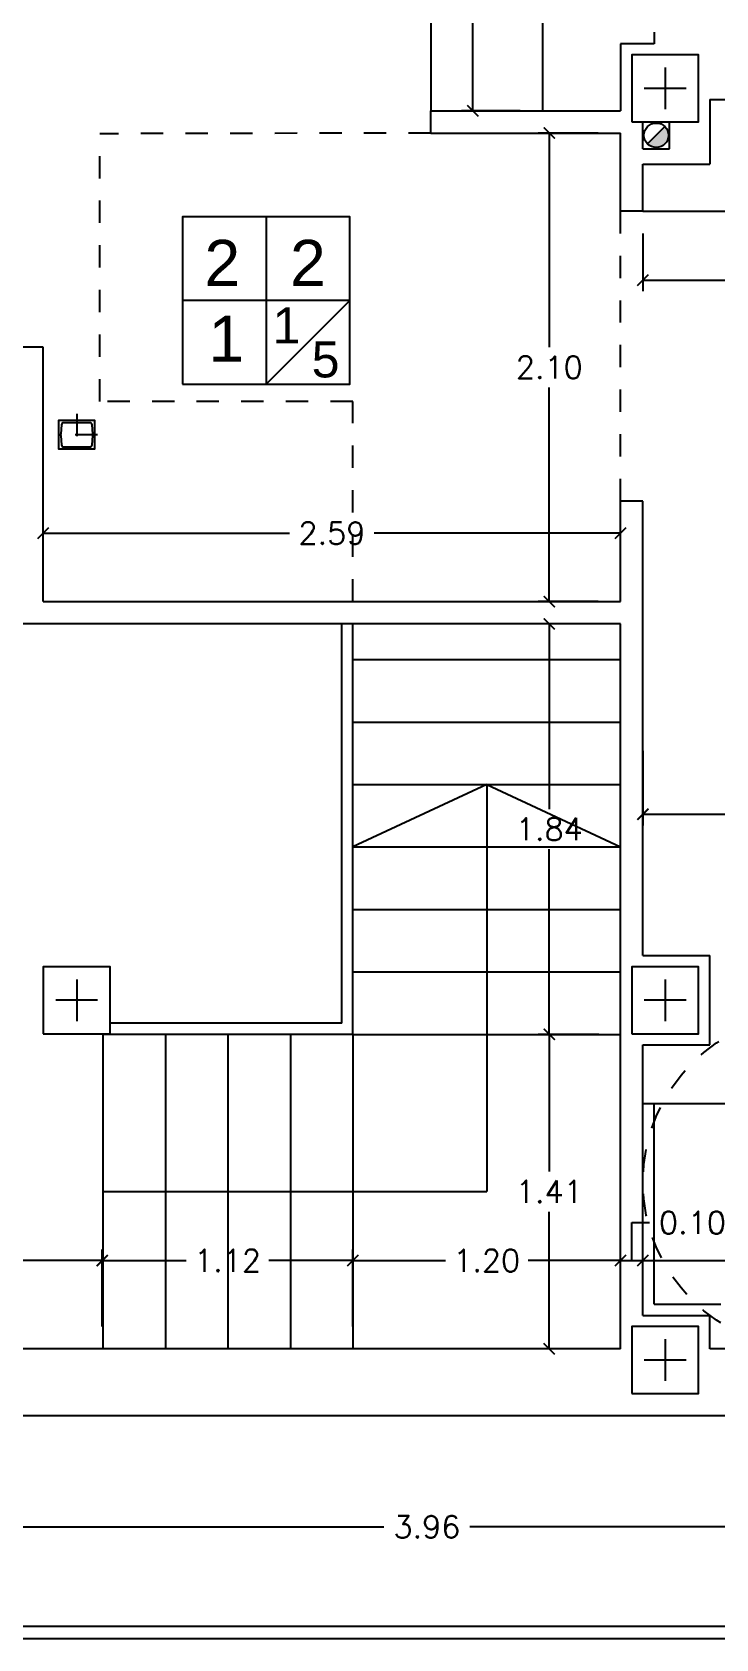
# Model space of a CAD drawing. Header units: millimetres. Extents: x 277.2 to 319.3, y 325.5 to 355.2.
# Drawn here: x 290.55 to 293.61, y 330.99 to 338.19 of the extents above; entities that cross this region are included whole.
import ezdxf

# ---------------------------------------------------------------- set-up
doc = ezdxf.new("R2010")
doc.units = ezdxf.units.MM
doc.header["$MEASUREMENT"] = 0
doc.linetypes.add('TRAZO_Y_PUNTO', pattern=[1, 0.5, -0.25, 0, -0.25])
doc.linetypes.add('TRAZOS', pattern=[0.75, 0.5, -0.25])
for name, color, linetype in [('01', 9, 'Continuous'), ('Albañilería', 4, 'Continuous'), ('COTAS', 7, 'Continuous'), ('LINEA', 3, 'Continuous'), ('MUROS', 2, 'Continuous'), ('PILARES', 2, 'Continuous'), ('PUERTAS', 3, 'Continuous'), ('TEXTOS', 7, 'Continuous')]:
    doc.layers.add(name, color=color, linetype=linetype)
doc.styles.get("Standard").update_dxf_attribs({"font": 'romans.shx'})
doc.styles.add('TITULOS', font='ARIAL.TTF')
doc.dimstyles.new('ANTONIO', dxfattribs={"dimscale": 0.05, "dimtxt": 2, "dimasz": 1, "dimexe": 1, "dimexo": 2, "dimgap": 0.8, "dimtad": 0, "dimtih": 1, "dimtoh": 1, "dimzin": 0, "dimdsep": 46, "dimtxsty": 'Standard', "dimblk": 'ARCHTICK', "dimcen": 0.5, "dimclrd": 1, "dimclre": 1, "dimclrt": 4, "dimadec": 0, "dimazin": 0, "dimtfac": 1, "dimtofl": 0, "dimtmove": 0, "dimatfit": 3, "dimldrblk": 'DOTSMALL', "dimfxl": 1, "dimtolj": 1, "dimtzin": 0, "dimarcsym": 0})

# ---------------------------------------------------------------- blocks, each defined once
blk = doc.blocks.new('A$C64186889')
at = {"layer": 'PILARES', "linetype": 'Continuous', "ltscale": 0.07}
for p, q in [((0.15, 0.2435), (0.15, 0.0565)), ((0.2435, 0.15), (0.0565, 0.15))]:
    blk.add_line(p, q, dxfattribs=at)
blk.add_lwpolyline([(0, 0), (0.3, 0), (0.3, 0.3), (0, 0.3)], close=True, dxfattribs=at)
blk = doc.blocks.new('UPN160')
blk.add_lwpolyline([(-20.2, 148.5), (-59.9, 151.7, -0.391021), (-65, 157.2), (-65, 160), (0, 160), (0, 0), (-65, 0), (-65, 2.8, -0.391021), (-59.9, 8.3), (-20.2, 11.5, 0.391021), (-10.5, 22), (-10.5, 138, 0.391021)], format="xyb", close=True)
blk = doc.blocks.new('Albañil')
at = {"layer": 'Albañilería'}
for p, q in [((0, 0.25), (0, -0.25)), ((0.25, 0), (-0.25, 0))]:
    blk.add_line(p, q, dxfattribs=at)
blk.add_lwpolyline([(-0.25, -0.25), (0.25, -0.25), (0.25, 0.25), (-0.25, 0.25)], close=True, dxfattribs=at)
blk = doc.blocks.new('_ArchTick')
at = {"color": 0, "const_width": 0.15}
blk.add_lwpolyline([(-0.5, -0.5), (0.5, 0.5)], dxfattribs=at)
blk = doc.blocks.new('*D103')
at = {"layer": 'COTAS', "color": 1, "linetype": 'Continuous', "lineweight": -2}
for p, q in [((269.1435, 167.6294), (269.4497, 167.6294)), ((269.3997, 167.6294), (269.3997, 166.268)), ((269.3997, 164.7266), (269.3997, 166.088)), ((269.1935, 164.7266), (269.4497, 164.7266))]:
    blk.add_line(p, q, dxfattribs=at)
at = {"layer": 'Defpoints', "color": 0, "linetype": 'Continuous'}
for p in [(269.0435, 167.6294), (269.3997, 167.6294), (269.0935, 164.7266)]:
    blk.add_point(p, dxfattribs=at)
at = {"layer": 'COTAS', "color": 1, "linetype": 'Continuous', "lineweight": -2, "xscale": 0.05, "yscale": 0.05, "zscale": 0.05}
for p, rotation in [((269.3997, 167.6294), 90), ((269.3997, 164.7266), 270)]:
    blk.add_blockref('_ArchTick', p, dxfattribs=dict(at, rotation=rotation))
at = {"layer": 'COTAS', "color": 4, "linetype": 'Continuous', "insert": (269.3997, 166.178), "char_height": 0.1, "attachment_point": 5}
blk.add_mtext('\\A1;2.90', dxfattribs=at)
blk = doc.blocks.new('_DotSmall')
at = {"layer": 'TEXTOS', "color": 0, "linetype": 'Continuous', "const_width": 0.5}
blk.add_lwpolyline([(-0.0625, 0, 1), (0.0625, 0, 1)], format="xyb", close=True, dxfattribs=at)
blk = doc.blocks.new('*D101')
at = {"layer": 'COTAS', "color": 1, "linetype": 'Continuous', "lineweight": -2}
for p, q in [((263.6792, 158.4263), (263.6792, 157.5332)), ((281.4581, 158.4263), (281.4581, 157.5332)), ((263.6792, 157.5832), (272.3358, 157.5832)), ((281.4581, 157.5832), (272.8015, 157.5832))]:
    blk.add_line(p, q, dxfattribs=at)
at = {"layer": 'Defpoints', "color": 0, "linetype": 'Continuous'}
for p in [(263.6792, 158.5263), (281.4581, 158.5263), (263.6792, 157.5832)]:
    blk.add_point(p, dxfattribs=at)
at = {"layer": 'COTAS', "color": 1, "linetype": 'Continuous', "lineweight": -2, "xscale": 0.05, "yscale": 0.05, "zscale": 0.05, "rotation": 180}
blk.add_blockref('_ArchTick', (263.6792, 157.5832), dxfattribs=at)
at = {"layer": 'COTAS', "color": 1, "linetype": 'Continuous', "lineweight": -2, "xscale": 0.05, "yscale": 0.05, "zscale": 0.05}
blk.add_blockref('_ArchTick', (281.4581, 157.5832), dxfattribs=at)
at = {"layer": 'COTAS', "color": 4, "linetype": 'Continuous', "insert": (272.5687, 157.5832), "char_height": 0.1, "attachment_point": 5}
blk.add_mtext('\\A1;17.78', dxfattribs=at)
blk = doc.blocks.new('*D98')
at = {"layer": 'COTAS', "color": 1, "linetype": 'Continuous', "lineweight": -2}
for p, q in [((266.0561, 162.2763), (266.0561, 162.533)), ((268.6435, 162.2763), (268.6435, 162.533)), ((266.0561, 162.483), (267.1598, 162.483)), ((268.6435, 162.483), (267.5398, 162.483))]:
    blk.add_line(p, q, dxfattribs=at)
at = {"layer": 'Defpoints', "color": 0, "linetype": 'Continuous'}
for p in [(268.6435, 162.483), (266.0561, 162.1763), (268.6435, 162.1763)]:
    blk.add_point(p, dxfattribs=at)
at = {"layer": 'COTAS', "color": 1, "linetype": 'Continuous', "lineweight": -2, "xscale": 0.05, "yscale": 0.05, "zscale": 0.05, "rotation": 180}
blk.add_blockref('_ArchTick', (266.0561, 162.483), dxfattribs=at)
at = {"layer": 'COTAS', "color": 1, "linetype": 'Continuous', "lineweight": -2, "xscale": 0.05, "yscale": 0.05, "zscale": 0.05}
blk.add_blockref('_ArchTick', (268.6435, 162.483), dxfattribs=at)
at = {"layer": 'COTAS', "color": 4, "linetype": 'Continuous', "insert": (267.3498, 162.483), "char_height": 0.1, "attachment_point": 5}
blk.add_mtext('\\A1;2.59', dxfattribs=at)
blk = doc.blocks.new('*D93')
at = {"layer": 'COTAS', "color": 1, "linetype": 'Continuous', "lineweight": -2}
for p, q in [((268.1935, 177.7394), (267.9311, 177.7394)), ((267.9811, 177.7394), (267.9811, 171.148)), ((267.9811, 164.3766), (267.9811, 170.968)), ((268.1935, 164.3766), (267.9311, 164.3766))]:
    blk.add_line(p, q, dxfattribs=at)
at = {"layer": 'Defpoints', "color": 0, "linetype": 'Continuous'}
for p in [(268.2935, 177.7394), (267.9811, 164.3766), (268.2935, 164.3766)]:
    blk.add_point(p, dxfattribs=at)
at = {"layer": 'COTAS', "color": 1, "linetype": 'Continuous', "lineweight": -2, "xscale": 0.05, "yscale": 0.05, "zscale": 0.05}
for p, rotation in [((267.9811, 177.7394), 90), ((267.9811, 164.3766), 270)]:
    blk.add_blockref('_ArchTick', p, dxfattribs=dict(at, rotation=rotation))
at = {"layer": 'COTAS', "color": 4, "linetype": 'Continuous', "insert": (267.9811, 171.058), "char_height": 0.1, "attachment_point": 5}
blk.add_mtext('\\A1;13.36', dxfattribs=at)
blk = doc.blocks.new('*D92')
at = {"layer": 'COTAS', "color": 1, "linetype": 'Continuous'}
for p, q in [((266.2935, 165.439), (266.2935, 165.1902)), ((266.2935, 165.2402), (267.3512, 165.2402)), ((268.7935, 165.2402), (267.7359, 165.2402)), ((268.7935, 164.7766), (268.7935, 165.2902))]:
    blk.add_line(p, q, dxfattribs=at)
at = {"layer": 'Defpoints', "color": 0, "linetype": 'Continuous'}
for p in [(266.2935, 165.539), (268.7935, 165.2402), (268.7935, 164.6766)]:
    blk.add_point(p, dxfattribs=at)
at = {"layer": 'COTAS', "color": 1, "linetype": 'Continuous', "xscale": 0.05, "yscale": 0.05, "zscale": 0.05, "rotation": 180}
blk.add_blockref('_ArchTick', (266.2935, 165.2402), dxfattribs=at)
at = {"layer": 'COTAS', "color": 1, "linetype": 'Continuous', "xscale": 0.05, "yscale": 0.05, "zscale": 0.05}
blk.add_blockref('_ArchTick', (268.7935, 165.2402), dxfattribs=at)
at = {"layer": 'COTAS', "color": 4, "linetype": 'Continuous', "insert": (267.5435, 165.2402), "char_height": 0.1, "attachment_point": 5}
blk.add_mtext('\\A1;2.50', dxfattribs=at)
blk = doc.blocks.new('*D90')
at = {"layer": 'COTAS', "color": 1, "linetype": 'Continuous', "lineweight": -2}
for p, q in [((268.5435, 164.2766), (268.274, 164.2766)), ((268.324, 164.2766), (268.324, 163.3164)), ((268.324, 162.1763), (268.324, 163.1364)), ((268.5435, 162.1763), (268.274, 162.1763))]:
    blk.add_line(p, q, dxfattribs=at)
at = {"layer": 'Defpoints', "color": 0, "linetype": 'Continuous'}
for p in [(268.324, 164.2766), (268.6435, 164.2766), (268.6435, 162.1763)]:
    blk.add_point(p, dxfattribs=at)
at = {"layer": 'COTAS', "color": 1, "linetype": 'Continuous', "lineweight": -2, "xscale": 0.05, "yscale": 0.05, "zscale": 0.05}
for p, rotation in [((268.324, 164.2766), 90), ((268.324, 162.1763), 270)]:
    blk.add_blockref('_ArchTick', p, dxfattribs=dict(at, rotation=rotation))
at = {"layer": 'COTAS', "color": 4, "linetype": 'Continuous', "insert": (268.324, 163.2264), "char_height": 0.1, "attachment_point": 5}
blk.add_mtext('\\A1;2.10', dxfattribs=at)
blk = doc.blocks.new('*D89')
at = {"layer": 'COTAS', "color": 1, "linetype": 'Continuous'}
for p, q in [((268.5435, 162.0763), (268.274, 162.0763)), ((268.324, 162.0763), (268.324, 161.2463)), ((268.324, 160.2363), (268.324, 161.0663)), ((268.5464, 160.2363), (268.274, 160.2363))]:
    blk.add_line(p, q, dxfattribs=at)
at = {"layer": 'Defpoints', "color": 0, "linetype": 'Continuous'}
for p in [(268.324, 162.0763), (268.6435, 162.0763), (268.6464, 160.2363)]:
    blk.add_point(p, dxfattribs=at)
at = {"layer": 'COTAS', "color": 1, "linetype": 'Continuous', "xscale": 0.05, "yscale": 0.05, "zscale": 0.05}
for p, rotation in [((268.324, 162.0763), 90), ((268.324, 160.2363), 270)]:
    blk.add_blockref('_ArchTick', p, dxfattribs=dict(at, rotation=rotation))
at = {"layer": 'COTAS', "color": 4, "linetype": 'Continuous', "insert": (268.324, 161.1563), "char_height": 0.1, "attachment_point": 5}
blk.add_mtext('\\A1;1.84', dxfattribs=at)
blk = doc.blocks.new('*D88')
at = {"layer": 'COTAS', "color": 1, "linetype": 'Continuous', "lineweight": -2}
for p, q in [((268.5464, 160.2363), (268.274, 160.2363)), ((268.324, 160.2363), (268.324, 159.6213)), ((268.324, 158.8263), (268.324, 159.4413)), ((268.5435, 158.8263), (268.274, 158.8263))]:
    blk.add_line(p, q, dxfattribs=at)
at = {"layer": 'Defpoints', "color": 0, "linetype": 'Continuous'}
for p in [(268.324, 160.2363), (268.6464, 160.2363), (268.6435, 158.8263)]:
    blk.add_point(p, dxfattribs=at)
at = {"layer": 'COTAS', "color": 1, "linetype": 'Continuous', "lineweight": -2, "xscale": 0.05, "yscale": 0.05, "zscale": 0.05}
for p, rotation in [((268.324, 160.2363), 90), ((268.324, 158.8263), 270)]:
    blk.add_blockref('_ArchTick', p, dxfattribs=dict(at, rotation=rotation))
at = {"layer": 'COTAS', "color": 4, "linetype": 'Continuous', "insert": (268.324, 159.5313), "char_height": 0.1, "attachment_point": 5}
blk.add_mtext('\\A1;1.41', dxfattribs=at)
blk = doc.blocks.new('*D85')
at = {"layer": 'COTAS', "color": 1, "linetype": 'Continuous', "lineweight": -2}
for p, q in [((268.7435, 163.8266), (268.7435, 163.5671)), ((275.1581, 163.8266), (275.1581, 163.5671)), ((268.7435, 163.6171), (271.7751, 163.6171)), ((275.1581, 163.6171), (272.1266, 163.6171))]:
    blk.add_line(p, q, dxfattribs=at)
at = {"layer": 'Defpoints', "color": 0, "linetype": 'Continuous'}
for p in [(268.7435, 163.9266), (275.1581, 163.9266), (275.1581, 163.6171)]:
    blk.add_point(p, dxfattribs=at)
at = {"layer": 'COTAS', "color": 1, "linetype": 'Continuous', "lineweight": -2, "xscale": 0.05, "yscale": 0.05, "zscale": 0.05, "rotation": 180}
blk.add_blockref('_ArchTick', (268.7435, 163.6171), dxfattribs=at)
at = {"layer": 'COTAS', "color": 1, "linetype": 'Continuous', "lineweight": -2, "xscale": 0.05, "yscale": 0.05, "zscale": 0.05}
blk.add_blockref('_ArchTick', (275.1581, 163.6171), dxfattribs=at)
at = {"layer": 'COTAS', "color": 4, "linetype": 'Continuous', "insert": (271.9508, 163.6171), "char_height": 0.1, "attachment_point": 5}
blk.add_mtext('\\A1;6.41', dxfattribs=at)
blk = doc.blocks.new('*D83')
at = {"layer": 'COTAS', "color": 1, "linetype": 'Continuous'}
for p, q in [((268.7435, 161.5078), (268.7435, 161.1727)), ((270.2006, 161.3613), (270.2006, 161.1727)), ((268.7435, 161.2227), (269.2868, 161.2227)), ((270.2006, 161.2227), (269.6573, 161.2227))]:
    blk.add_line(p, q, dxfattribs=at)
at = {"layer": 'Defpoints', "color": 0, "linetype": 'Continuous'}
for p in [(268.7435, 161.6078), (270.2006, 161.4613), (268.7435, 161.2227)]:
    blk.add_point(p, dxfattribs=at)
at = {"layer": 'COTAS', "color": 1, "linetype": 'Continuous', "xscale": 0.05, "yscale": 0.05, "zscale": 0.05, "rotation": 180}
blk.add_blockref('_ArchTick', (268.7435, 161.2227), dxfattribs=at)
at = {"layer": 'COTAS', "color": 1, "linetype": 'Continuous', "xscale": 0.05, "yscale": 0.05, "zscale": 0.05}
blk.add_blockref('_ArchTick', (270.2006, 161.2227), dxfattribs=at)
at = {"layer": 'COTAS', "color": 4, "linetype": 'Continuous', "insert": (269.4721, 161.2227), "char_height": 0.1, "attachment_point": 5}
blk.add_mtext('\\A1;1.46', dxfattribs=at)
blk = doc.blocks.new('*D51')
at = {"layer": 'COTAS', "color": 1, "linetype": 'Continuous'}
for p, q in [((268.7435, 159.0763), (268.7435, 159.2722)), ((270.7578, 158.9263), (270.7578, 159.2722)), ((268.7435, 159.2222), (269.5726, 159.2222)), ((270.7578, 159.2222), (269.9287, 159.2222))]:
    blk.add_line(p, q, dxfattribs=at)
at = {"layer": 'Defpoints', "color": 0, "linetype": 'Continuous'}
for p in [(270.7578, 159.2222), (268.7435, 158.9763), (270.7578, 158.8263)]:
    blk.add_point(p, dxfattribs=at)
at = {"layer": 'COTAS', "color": 1, "linetype": 'Continuous', "xscale": 0.05, "yscale": 0.05, "zscale": 0.05, "rotation": 180}
blk.add_blockref('_ArchTick', (268.7435, 159.2222), dxfattribs=at)
at = {"layer": 'COTAS', "color": 1, "linetype": 'Continuous', "xscale": 0.05, "yscale": 0.05, "zscale": 0.05}
blk.add_blockref('_ArchTick', (270.7578, 159.2222), dxfattribs=at)
at = {"layer": 'COTAS', "color": 4, "linetype": 'Continuous', "insert": (269.7506, 159.2222), "char_height": 0.1, "attachment_point": 5}
blk.add_mtext('\\A1;2.01', dxfattribs=at)
blk = doc.blocks.new('*D50')
at = {"layer": 'COTAS', "color": 1, "linetype": 'Continuous'}
for p, q in [((268.6935, 159.2222), (268.6935, 159.3922)), ((268.6935, 159.3922), (268.7735, 159.3922)), ((268.6435, 158.9263), (268.6435, 159.2722)), ((268.7435, 159.0763), (268.7435, 159.2722)), ((268.6435, 159.2222), (268.7435, 159.2222))]:
    blk.add_line(p, q, dxfattribs=at)
at = {"layer": 'Defpoints', "color": 0, "linetype": 'Continuous'}
for p in [(268.7435, 159.2222), (268.7435, 158.9763), (268.6435, 158.8263)]:
    blk.add_point(p, dxfattribs=at)
at = {"layer": 'COTAS', "color": 1, "linetype": 'Continuous', "xscale": 0.05, "yscale": 0.05, "zscale": 0.05, "rotation": 180}
blk.add_blockref('_ArchTick', (268.6435, 159.2222), dxfattribs=at)
at = {"layer": 'COTAS', "color": 1, "linetype": 'Continuous', "xscale": 0.05, "yscale": 0.05, "zscale": 0.05}
blk.add_blockref('_ArchTick', (268.7435, 159.2222), dxfattribs=at)
at = {"layer": 'COTAS', "color": 4, "linetype": 'Continuous', "insert": (268.9659, 159.3922), "char_height": 0.1, "attachment_point": 5}
blk.add_mtext('\\A1;0.10', dxfattribs=at)
blk = doc.blocks.new('*D49')
at = {"layer": 'COTAS', "color": 1, "linetype": 'Continuous'}
for p, q in [((267.4435, 158.9263), (267.4435, 159.2722)), ((268.6435, 158.9263), (268.6435, 159.2722)), ((267.4435, 159.2222), (267.8583, 159.2222)), ((268.6435, 159.2222), (268.2288, 159.2222))]:
    blk.add_line(p, q, dxfattribs=at)
at = {"layer": 'Defpoints', "color": 0, "linetype": 'Continuous'}
for p in [(268.6435, 159.2222), (267.4435, 158.8263), (268.6435, 158.8263)]:
    blk.add_point(p, dxfattribs=at)
at = {"layer": 'COTAS', "color": 1, "linetype": 'Continuous', "xscale": 0.05, "yscale": 0.05, "zscale": 0.05, "rotation": 180}
blk.add_blockref('_ArchTick', (267.4435, 159.2222), dxfattribs=at)
at = {"layer": 'COTAS', "color": 1, "linetype": 'Continuous', "xscale": 0.05, "yscale": 0.05, "zscale": 0.05}
blk.add_blockref('_ArchTick', (268.6435, 159.2222), dxfattribs=at)
at = {"layer": 'COTAS', "color": 4, "linetype": 'Continuous', "insert": (268.0435, 159.2222), "char_height": 0.1, "attachment_point": 5}
blk.add_mtext('\\A1;1.20', dxfattribs=at)
blk = doc.blocks.new('*D48')
at = {"layer": 'COTAS', "color": 1, "linetype": 'Continuous'}
for p, q in [((266.3205, 158.9263), (266.3205, 159.2722)), ((267.4435, 158.9263), (267.4435, 159.2722)), ((266.3205, 159.2222), (266.6968, 159.2222)), ((267.4435, 159.2222), (267.0673, 159.2222))]:
    blk.add_line(p, q, dxfattribs=at)
at = {"layer": 'Defpoints', "color": 0, "linetype": 'Continuous'}
for p in [(267.4435, 159.2222), (266.3205, 158.8263), (267.4435, 158.8263)]:
    blk.add_point(p, dxfattribs=at)
at = {"layer": 'COTAS', "color": 1, "linetype": 'Continuous', "xscale": 0.05, "yscale": 0.05, "zscale": 0.05, "rotation": 180}
blk.add_blockref('_ArchTick', (266.3205, 159.2222), dxfattribs=at)
at = {"layer": 'COTAS', "color": 1, "linetype": 'Continuous', "xscale": 0.05, "yscale": 0.05, "zscale": 0.05}
blk.add_blockref('_ArchTick', (267.4435, 159.2222), dxfattribs=at)
at = {"layer": 'COTAS', "color": 4, "linetype": 'Continuous', "insert": (266.882, 159.2222), "char_height": 0.1, "attachment_point": 5}
blk.add_mtext('\\A1;1.12', dxfattribs=at)
blk = doc.blocks.new('*D47')
at = {"layer": 'COTAS', "color": 1, "linetype": 'Continuous', "lineweight": -2}
for p, q in [((264.4561, 159.0763), (264.4561, 159.2722)), ((266.3205, 158.9263), (266.3205, 159.2722)), ((264.4561, 159.2222), (265.2031, 159.2222)), ((266.3205, 159.2222), (265.5735, 159.2222))]:
    blk.add_line(p, q, dxfattribs=at)
at = {"layer": 'Defpoints', "color": 0, "linetype": 'Continuous'}
for p in [(266.3205, 159.2222), (264.4561, 158.9763), (266.3205, 158.8263)]:
    blk.add_point(p, dxfattribs=at)
at = {"layer": 'COTAS', "color": 1, "linetype": 'Continuous', "lineweight": -2, "xscale": 0.05, "yscale": 0.05, "zscale": 0.05, "rotation": 180}
blk.add_blockref('_ArchTick', (264.4561, 159.2222), dxfattribs=at)
at = {"layer": 'COTAS', "color": 1, "linetype": 'Continuous', "lineweight": -2, "xscale": 0.05, "yscale": 0.05, "zscale": 0.05}
blk.add_blockref('_ArchTick', (266.3205, 159.2222), dxfattribs=at)
at = {"layer": 'COTAS', "color": 4, "linetype": 'Continuous', "insert": (265.3883, 159.2222), "char_height": 0.1, "attachment_point": 5}
blk.add_mtext('\\A1;1.86', dxfattribs=at)
blk = doc.blocks.new('*D40')
at = {"layer": 'COTAS', "color": 1, "linetype": 'Continuous'}
for p, q in [((269.0935, 164.8266), (269.0935, 165.1807)), ((269.7574, 164.8266), (269.7574, 165.1807)), ((269.0935, 165.1307), (269.2331, 165.1307)), ((269.7574, 165.1307), (269.6178, 165.1307))]:
    blk.add_line(p, q, dxfattribs=at)
at = {"layer": 'Defpoints', "color": 0, "linetype": 'Continuous'}
for p in [(269.0935, 165.1307), (269.0935, 164.7266), (269.7574, 164.7266)]:
    blk.add_point(p, dxfattribs=at)
at = {"layer": 'COTAS', "color": 1, "linetype": 'Continuous', "xscale": 0.05, "yscale": 0.05, "zscale": 0.05, "rotation": 180}
blk.add_blockref('_ArchTick', (269.0935, 165.1307), dxfattribs=at)
at = {"layer": 'COTAS', "color": 1, "linetype": 'Continuous', "xscale": 0.05, "yscale": 0.05, "zscale": 0.05}
blk.add_blockref('_ArchTick', (269.7574, 165.1307), dxfattribs=at)
at = {"layer": 'COTAS', "color": 4, "linetype": 'Continuous', "insert": (269.4255, 165.1307), "char_height": 0.1, "attachment_point": 5}
blk.add_mtext('\\A1;0.66', dxfattribs=at)
blk = doc.blocks.new('*D34')
at = {"layer": 'COTAS', "color": 1, "linetype": 'Continuous'}
for p, q in [((265.7935, 158.4263), (265.7935, 157.9785)), ((269.7574, 158.4263), (269.7574, 157.9785)), ((265.7935, 158.0285), (267.5831, 158.0285)), ((269.7574, 158.0285), (267.9678, 158.0285))]:
    blk.add_line(p, q, dxfattribs=at)
at = {"layer": 'Defpoints', "color": 0, "linetype": 'Continuous'}
for p in [(265.7935, 158.5263), (269.7574, 158.5263), (269.7574, 158.0285)]:
    blk.add_point(p, dxfattribs=at)
at = {"layer": 'COTAS', "color": 1, "linetype": 'Continuous', "xscale": 0.05, "yscale": 0.05, "zscale": 0.05, "rotation": 180}
blk.add_blockref('_ArchTick', (265.7935, 158.0285), dxfattribs=at)
at = {"layer": 'COTAS', "color": 1, "linetype": 'Continuous', "xscale": 0.05, "yscale": 0.05, "zscale": 0.05}
blk.add_blockref('_ArchTick', (269.7574, 158.0285), dxfattribs=at)
at = {"layer": 'COTAS', "color": 4, "linetype": 'Continuous', "insert": (267.7755, 158.0285), "char_height": 0.1, "attachment_point": 5}
blk.add_mtext('\\A1;3.96', dxfattribs=at)
blk = doc.blocks.new('A$C113E1792')
at = {"layer": 'COTAS', "linetype": 'Continuous', "ltscale": 0.07}
for base, p1, p2, picture, middle in [((6.4875, 4.2376), (6.8, 17.6004), (6.8, 4.2376), '*D93', (6.4875, 10.919)), ((7.9062, 7.4904), (7.6, 4.5876), (7.55, 7.4904), '*D103', (7.9062, 6.039)), ((6.8305, 4.1376), (7.15, 2.0373), (7.15, 4.1376), '*D90', (6.8305, 3.0875)), ((6.8305, 0.0973), (7.15, -1.3127), (7.1528, 0.0973), '*D88', (6.8305, -0.6077))]:
    dim = blk.add_linear_dim(base=base, p1=p1, p2=p2, angle=90, dimstyle='ANTONIO', dxfattribs=at)
    dim.commit()
    dim.dimension.update_dxf_attribs({"geometry": picture, "text_midpoint": middle, "insert": (-261.4935, -160.139)})
for base, p1, p2, picture, middle in [((7.3, 5.1012), (4.8, 5.4), (7.3, 4.5376), '*D92', (6.05, 5.1012)), ((7.6, 4.9917), (8.2638, 4.5876), (7.6, 4.5876), '*D40', (7.9319, 4.9917)), ((7.25, 1.0837), (8.707, 1.3223), (7.25, 1.4688), '*D83', (7.9785, 1.0837)), ((7.25, -0.9168), (7.15, -1.3127), (7.25, -1.1627), '*D50', (7.32, -0.7468)), ((5.95, -0.9168), (4.8269, -1.3127), (5.95, -1.3127), '*D48', (5.3885, -0.9168)), ((7.15, -0.9168), (5.95, -1.3127), (7.15, -1.3127), '*D49', (6.55, -0.9168)), ((9.2642, -0.9168), (7.25, -1.1627), (9.2642, -1.3127), '*D51', (8.2571, -0.9168)), ((8.2638, -2.1104), (4.3, -1.6127), (8.2638, -1.6127), '*D34', (6.2819, -2.1104))]:
    dim = blk.add_linear_dim(base=base, p1=p1, p2=p2, dimstyle='ANTONIO', override={"dimtmove": 1}, dxfattribs=at)
    dim.commit()
    dim.dimension.update_dxf_attribs({"geometry": picture, "text_midpoint": middle, "insert": (-261.4935, -160.139)})
for base, p1, p2, picture, middle in [((13.6646, 3.4782), (7.25, 3.7876), (13.6646, 3.7876), '*D85', (10.4573, 3.4782)), ((7.15, 2.3441), (4.5626, 2.0373), (7.15, 2.0373), '*D98', (5.8563, 2.3441)), ((4.8269, -0.9168), (2.9626, -1.1627), (4.8269, -1.3127), '*D47', (3.8948, -0.9168)), ((2.1857, -2.5557), (19.9646, -1.6127), (2.1857, -1.6127), '*D101', (11.0751, -2.5557))]:
    dim = blk.add_linear_dim(base=base, p1=p1, p2=p2, dimstyle='ANTONIO', dxfattribs=at)
    dim.commit()
    dim.dimension.update_dxf_attribs({"geometry": picture, "text_midpoint": middle, "insert": (-261.4935, -160.139)})
dim = blk.add_linear_dim(base=(6.8305, 1.9373), p1=(7.1528, 0.0973), p2=(7.15, 1.9373), angle=90, dimstyle='ANTONIO', override={"dimtmove": 1}, dxfattribs=at)
dim.commit()
dim.dimension.update_dxf_attribs({"geometry": '*D89', "text_midpoint": (6.8305, 1.0173), "insert": (-261.4935, -160.139)})

msp = doc.modelspace()

# ---------------------------------------------------------------- hatches: boundary and pattern name
at = {"layer": 'Albañilería'}
msp.add_hatch(color=256, dxfattribs=at).paths.add_polyline_path([(293.3061, 337.6913, 0.668179), (293.3999, 337.7302, 0.198912), (293.3838, 337.7691)])

# ---------------------------------------------------------------- linework, layer by layer
at = {"linetype": 'Continuous'}
for p, q in [((292.3349, 351.203), (292.3349, 337.8402)), ((292.8349, 351.203), (292.8349, 337.8402))]:
    msp.add_line(p, q, dxfattribs=at)
at = {"layer": '01', "linetype": 'TRAZO_Y_PUNTO', "ltscale": 0.07}
for p, q in [((290.7475, 336.4808), (290.7475, 336.2939)), ((290.841, 336.3874), (290.6541, 336.3874))]:
    msp.add_line(p, q, dxfattribs=at)
at = {"layer": 'Albañilería'}
for p, q in [((293.3061, 337.6913), (293.3838, 337.7691)), ((291.9709, 336.9891), (291.5959, 336.6141))]:
    msp.add_line(p, q, dxfattribs=at)
msp.add_circle((293.3449, 337.7302), 0.055, dxfattribs=at)
at = {"layer": 'LINEA'}
msp.add_lwpolyline([(285.0349, 352.503), (294.5849, 352.503), (294.5849, 339.1902), (306.9995, 339.1902), (306.9995, 330.9899), (285.0349, 330.9899), (285.0349, 352.503)], dxfattribs=at)
at = {"layer": 'MUROS'}
for p, q in [((293.3349, 338.1926), (293.3349, 338.1402)), ((293.1849, 338.1402), (293.1849, 337.8402)), ((293.5849, 337.8902), (294.2988, 337.8902)), ((292.3349, 337.8402), (293.1849, 337.8402)), ((292.3349, 337.7402), (292.3349, 337.8402)), ((292.3349, 337.7402), (293.1849, 337.7402)), ((293.1849, 337.3902), (293.1849, 337.7402)), ((293.2849, 337.6702), (293.2849, 337.7902)), ((293.4049, 337.6702), (293.4049, 337.7902)), ((293.2849, 337.3902), (293.2849, 337.6002)), ((293.4749, 337.6002), (293.4749, 337.6002)), ((293.2849, 337.3902), (293.1849, 337.3902)), ((290.5975, 336.7802), (290.4975, 336.7802)), ((290.5975, 335.6399), (290.5975, 336.7802)), ((293.2849, 336.0902), (293.1849, 336.0902)), ((293.1849, 335.6399), (293.1849, 336.0902)), ((293.2849, 334.0526), (293.2849, 336.0902)), ((290.5975, 335.6399), (293.1849, 335.6399)), ((293.1849, 335.5399), (290.4975, 335.5399)), ((293.1849, 332.2899), (293.1849, 335.5399)), ((293.2849, 334.0526), (293.5849, 334.0526)), ((293.5849, 333.6526), (293.5849, 334.0526)), ((293.2849, 332.4399), (293.2849, 333.6526)), ((293.2849, 333.6526), (293.5849, 333.6526)), ((293.1849, 332.2899), (290.3349, 332.2899)), ((294.2988, 332.2899), (293.5849, 332.2899)), ((294.2988, 331.9899), (290.3349, 331.9899))]:
    msp.add_line(p, q, dxfattribs=at)
at = {"layer": 'MUROS', "linetype": 'Continuous', "ltscale": 0.07}
for p, q in [((293.3349, 338.1402), (293.1849, 338.1402)), ((293.5849, 337.8902), (293.5849, 337.6002)), ((293.2849, 337.7902), (293.4049, 337.7902)), ((293.2849, 337.6702), (293.4049, 337.6702)), ((293.2849, 337.6002), (293.4749, 337.6002)), ((293.4749, 337.6002), (293.5849, 337.6002)), ((293.2849, 332.4399), (293.5849, 332.4399)), ((293.5849, 332.2899), (293.5849, 332.4399))]:
    msp.add_line(p, q, dxfattribs=at)
at = {"layer": 'PUERTAS', "linetype": 'TRAZOS', "ltscale": 0.07}
for p, q in [((292.3349, 337.7402), (290.8509, 337.7372)), ((290.8509, 336.5372), (290.8509, 337.7372)), ((293.1849, 336.0902), (293.1849, 337.3902)), ((291.9849, 336.5372), (290.8509, 336.5372)), ((291.9849, 335.6399), (291.9849, 336.5372))]:
    msp.add_line(p, q, dxfattribs=at)
at = {"layer": 'PUERTAS'}
for p, q in [((293.2849, 337.3902), (293.703, 337.3902)), ((291.9349, 333.7499), (291.9349, 335.5399)), ((291.9849, 333.6999), (291.9849, 335.5399)), ((291.9849, 335.3799), (293.1849, 335.3799)), ((291.9849, 335.0999), (293.1849, 335.0999)), ((291.9849, 334.8199), (293.1849, 334.8199)), ((292.5849, 334.8199), (291.9849, 334.5399)), ((291.9849, 334.8199), (293.1849, 334.8199)), ((292.5849, 334.8199), (292.5849, 332.9949)), ((292.5849, 334.8199), (293.1849, 334.5399)), ((291.9849, 334.5399), (293.1849, 334.5399)), ((291.9849, 334.2599), (293.1849, 334.2599)), ((291.9849, 333.9799), (293.1849, 333.9799)), ((291.9349, 333.7499), (290.8975, 333.7499)), ((291.9849, 333.6999), (290.8647, 333.6999)), ((290.8649, 333.6999), (290.8649, 332.2899)), ((291.1449, 333.6999), (291.1449, 332.2899)), ((291.4249, 333.6999), (291.4249, 332.2899)), ((291.7049, 333.6999), (291.7049, 332.2899)), ((291.9849, 333.6999), (293.1849, 333.6999)), ((291.9849, 333.6999), (291.9849, 332.2899)), ((293.2849, 333.3899), (294.3849, 333.3899)), ((293.3349, 332.4899), (293.3349, 333.3899)), ((290.8647, 332.9949), (292.5849, 332.9949)), ((293.3349, 332.4899), (293.6349, 332.4899))]:
    msp.add_line(p, q, dxfattribs=at)
at = {"layer": 'PUERTAS', "linetype": 'TRAZOS', "ltscale": 0.07}
msp.add_circle((294.0349, 333.0399), 0.75, dxfattribs=at)

# ---------------------------------------------------------------- block references
msp.add_blockref('A$C113E1792', (286.0349, 333.6026))
at = {"layer": 'Albañilería', "xscale": 1.5, "yscale": 1.5, "zscale": 1.5}
msp.add_blockref('Albañil', (291.5959, 336.9891), dxfattribs=at)
at = {"layer": 'PILARES', "linetype": 'Continuous', "ltscale": 0.07}
for p in [(293.2349, 337.7902), (290.5975, 333.7026), (293.2349, 333.7026), (293.2349, 332.0899)]:
    msp.add_blockref('A$C64186889', p, dxfattribs=at)
at = {"layer": 'PILARES', "linetype": 'Continuous', "ltscale": 0.07, "xscale": 0.0009999999999763531, "yscale": 0.0009999999999763531, "zscale": 0.001}
for p, rotation in [((290.8275, 336.4524), 90), ((290.6675, 336.3224), 270)]:
    msp.add_blockref('UPN160', p, dxfattribs=dict(at, rotation=rotation))

# ---------------------------------------------------------------- texts
at = {"layer": 'Albañilería', "style": 'TITULOS'}
for s, height, p in [('2', 0.2063, (291.3197, 337.0551)), ('2', 0.2063, (291.7034, 337.0551)), ('1', 0.1612, (291.6253, 336.7971)), ('1', 0.2063, (291.3374, 336.7147)), ('5', 0.1612, (291.8003, 336.6448))]:
    msp.add_text(s, height=height, dxfattribs=at).set_placement(p)

doc.saveas('drawing.dxf')
